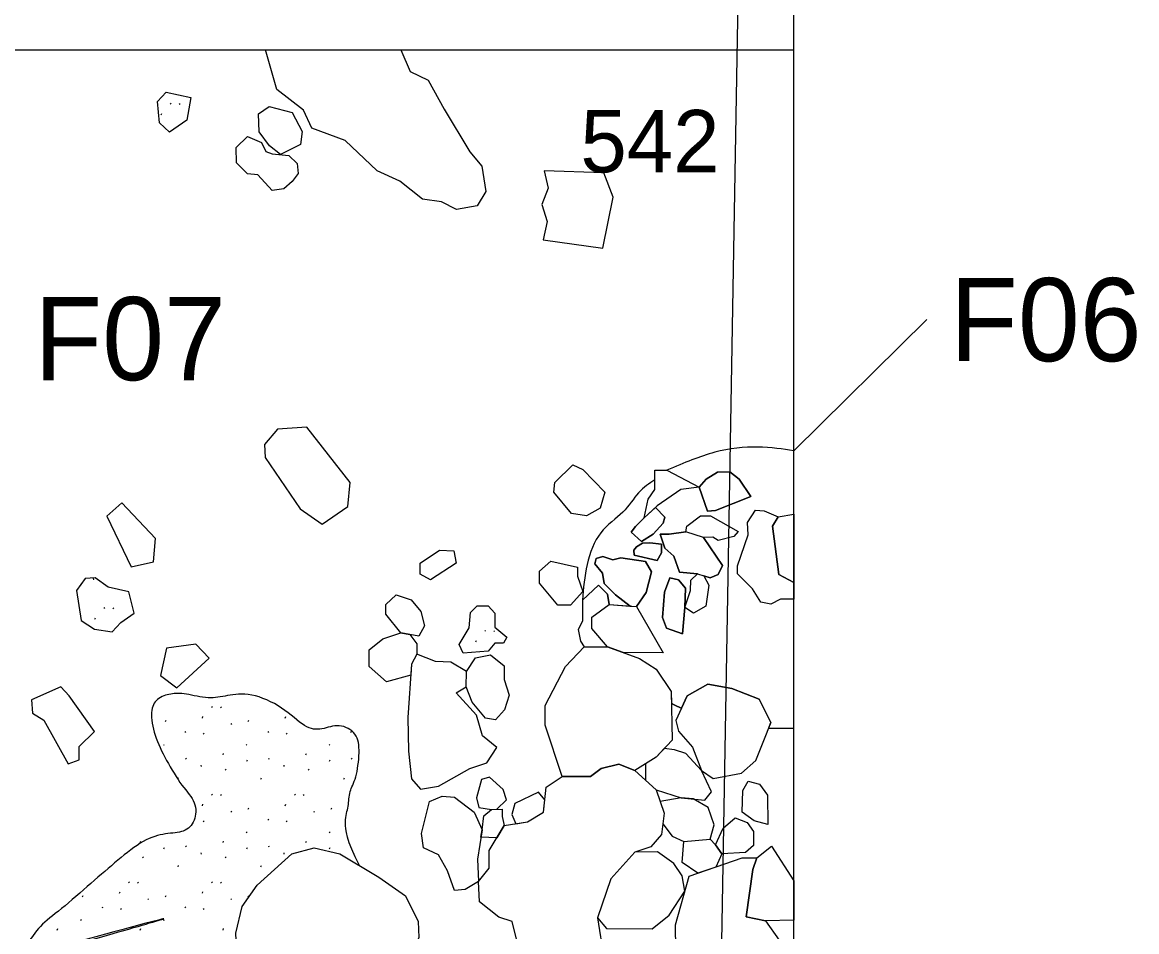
# Model space of a CAD drawing. Extents: x -204 to -1, y -285 to 3.
# Drawn here: x -165.71 to -160.35, y -266.24 to -261.87 of the extents above; entities that cross this region are included whole.
import ezdxf

# ---------------------------------------------------------------- set-up
doc = ezdxf.new("R2010")
doc.units = 0
for name, color, linetype in [('Brick', 7, 'Continuous'), ('building location', 7, 'Continuous'), ('Feature Labels', 7, 'Continuous'), ('Limestone', 7, 'Continuous'), ('Mortar', 7, 'Continuous'), ('Postholes', 7, 'Continuous'), ('Quadrat Boundaries', 7, 'Continuous'), ('Quadrat Labels', 7, 'Continuous'), ('Stone', 7, 'Continuous')]:
    doc.layers.add(name, color=color, linetype=linetype)

msp = doc.modelspace()

# ---------------------------------------------------------------- linework, layer by layer
at = {"layer": 'Brick'}
for points in [[(-163.2013, -262.583), (-163.1818, -262.666), (-163.2111, -262.7442), (-163.1867, -262.8273), (-163.2062, -262.9152), (-162.918, -262.9543), (-162.8692, -262.71), (-162.9132, -262.5927)], [(-162.4544, -264.1051), (-162.4152, -264.2212), (-162.3761, -264.2175), (-162.2065, -264.1504), (-162.2624, -264.0665), (-162.3071, -264.0311), (-162.3668, -264.0329), (-162.4208, -264.0665)], [(-165.232, -264.1807), (-165.3052, -264.2442), (-165.188, -264.4885), (-165.0806, -264.4641), (-165.0708, -264.3517)], [(-162.7562, -264.3927), (-162.7692, -264.4076), (-162.7674, -264.4318), (-162.6574, -264.4579), (-162.6369, -264.4207), (-162.6369, -264.3797), (-162.6928, -264.3722), (-162.7282, -264.3741)], [(-162.5345, -264.8103), (-162.5233, -264.6835), (-162.5214, -264.5903), (-162.5549, -264.5511), (-162.5959, -264.5418), (-162.622, -264.6108), (-162.6313, -264.732), (-162.6127, -264.7842)], [(-162.4227, -264.6779), (-162.4823, -264.7115), (-162.5233, -264.6835), (-162.4972, -264.6015), (-162.4953, -264.553), (-162.4636, -264.5213), (-162.4329, -264.5316), (-162.4078, -264.5772)], [(-164.812, -264.9283), (-164.8755, -264.8599), (-165.0171, -264.8794), (-165.0464, -265.0113), (-164.9683, -265.07)], [(-165.525, -265.0651), (-165.6666, -265.1286), (-165.6618, -265.1921), (-165.608, -265.2263), (-165.4908, -265.4364), (-165.4371, -265.4169), (-165.4371, -265.3533), (-165.3638, -265.2801), (-165.4859, -265.109)], [(-162, -266.1889), (-162.1358, -266.1918), (-162.2289, -266.1731), (-162.1963, -265.9449), (-162.1777, -265.889), (-162.1073, -265.8322), (-162, -266)]]:
    msp.add_lwpolyline(points, close=True, dxfattribs=at)
at = {"layer": 'building location'}
msp.add_lwpolyline([(-176.4128, -257.5377), (-162.1994, -257.7858), (-162.3867, -268.5131), (-176.6, -268.265)], close=True, dxfattribs=at)
at = {"layer": 'Feature Labels'}
msp.add_line((-161.3596, -263.2988), (-162, -263.9304), dxfattribs=at)
at = {"layer": 'Limestone'}
for points in [[(-164.3416, -263.8158), (-164.4837, -263.8267), (-164.5456, -263.8996), (-164.542, -263.9616), (-164.3744, -264.2095), (-164.2687, -264.2824), (-164.1448, -264.1986), (-164.1338, -264.0819)], [(-162.9312, -264.2059), (-162.9968, -264.2423), (-163.0697, -264.2314), (-163.1535, -264.1293), (-163.1498, -264.0819), (-163.0624, -263.9981), (-163.015, -264.0199), (-162.9093, -264.1293)], [(-162, -264.564), (-162.0721, -264.5257), (-162.1016, -264.2925), (-162.0751, -264.2482), (-162, -264.235)], [(-163.6234, -264.4705), (-163.7476, -264.5514), (-163.7973, -264.5234), (-163.7973, -264.4705), (-163.7041, -264.4084), (-163.6358, -264.4115)], [(-163.015, -264.6069), (-163.0733, -264.6726), (-163.1353, -264.6726), (-163.2227, -264.5668), (-163.2227, -264.5085), (-163.1681, -264.4611), (-163.0405, -264.4903), (-163.0405, -264.534)], [(-163.8036, -264.8218), (-163.8906, -264.8063), (-163.962, -264.7161), (-163.962, -264.6695), (-163.9123, -264.6229), (-163.8408, -264.6477), (-163.7942, -264.7037), (-163.7756, -264.7721)], [(-162.6287, -264.9023), (-162.8198, -264.9014), (-162.8967, -264.8737), (-162.9713, -264.7856), (-162.9713, -264.7309), (-162.8875, -264.6689), (-162.7563, -264.6799)], [(-163.8126, -264.9093), (-163.8391, -264.9565), (-163.8428, -265.0095), (-163.9589, -265.0425), (-164.0428, -264.9679), (-164.0428, -264.8871), (-163.9775, -264.8342), (-163.8906, -264.8063), (-163.8471, -264.814), (-163.8129, -264.8591)], [(-163.5766, -265.0657), (-163.5736, -264.9919), (-163.5306, -264.9268), (-163.4589, -264.9111), (-163.3938, -264.9649), (-163.3938, -265.03), (-163.3692, -265.1063), (-163.3916, -265.1758), (-163.4342, -265.2252), (-163.4835, -265.2162), (-163.5463, -265.1399)], [(-162.6232, -265.3633), (-162.6616, -265.4039), (-162.7129, -265.436), (-162.7129, -265.5151), (-162.6616, -265.5621), (-162.5417, -265.5998), (-162.4274, -265.611), (-162.396, -265.5707), (-162.4436, -265.468), (-162.5193, -265.3867), (-162.5731, -265.3688)], [(-163.4544, -265.6559), (-163.4286, -265.6548), (-163.3826, -265.6088), (-163.3983, -265.5594), (-163.4633, -265.5011), (-163.5015, -265.5123), (-163.5261, -265.5998), (-163.5149, -265.6469)], [(-162.1247, -265.7277), (-162.1897, -265.7098), (-162.248, -265.6694), (-162.2457, -265.5639), (-162.2188, -265.5191), (-162.165, -265.5348), (-162.1269, -265.5864)], [(-163.337, -265.7246), (-163.2814, -265.7161), (-163.2045, -265.669), (-163.198, -265.6092), (-163.2279, -265.5729), (-163.3423, -265.6267), (-163.3557, -265.6806)], [(-162.5417, -265.5998), (-162.6424, -265.6177), (-162.6232, -265.6733), (-162.6296, -265.7246), (-162.5843, -265.7838), (-162.5283, -265.8107), (-162.4027, -265.7995), (-162.3825, -265.7299), (-162.4117, -265.6469), (-162.4846, -265.6054)], [(-163.3925, -265.7332), (-163.4288, -265.793), (-163.5046, -265.7894), (-163.4994, -265.7545), (-163.4903, -265.6873), (-163.4544, -265.6559), (-163.4028, -265.6537), (-163.4028, -265.6896)], [(-162.3466, -265.869), (-162.3758, -265.8264), (-162.3399, -265.7456), (-162.2816, -265.6963), (-162.2233, -265.7187), (-162.1942, -265.7613), (-162.1942, -265.8287), (-162.2323, -265.8623)], [(-162.4612, -265.9628), (-162.5373, -265.9117), (-162.5283, -265.8107), (-162.4027, -265.7995), (-162.3758, -265.8264), (-162.3466, -265.869), (-162.3756, -265.9332)], [(-162.5234, -266.0482), (-162.5373, -265.9745), (-162.5776, -265.9161), (-162.6561, -265.8601), (-162.7642, -265.8614), (-162.8796, -265.9897), (-162.9437, -266.1779), (-162.9005, -266.228), (-162.6808, -266.2302), (-162.6, -266.1652)]]:
    msp.add_lwpolyline(points, close=True, dxfattribs=at)
at = {"layer": 'Mortar'}
for p, q in [((-164.9993, -262.2576), (-164.9963, -262.2621)), ((-165.0435, -262.3131), (-165.0405, -262.3064)), ((-164.9566, -262.2593), (-164.9536, -262.2638)), ((-165.3696, -264.5448), (-165.3689, -264.5515)), ((-165.3185, -264.6845), (-165.3155, -264.689)), ((-165.2758, -264.6862), (-165.2728, -264.6907)), ((-165.3627, -264.74), (-165.3597, -264.7333)), ((-163.4855, -264.794), (-163.4825, -264.7985)), ((-163.4428, -264.7957), (-163.4398, -264.8002)), ((-163.5297, -264.8495), (-163.5267, -264.8428)), ((-164.8008, -265.1605), (-164.7978, -265.165)), ((-164.7581, -265.1622), (-164.7551, -265.1667)), ((-165.0226, -265.2333), (-165.0196, -265.2265)), ((-164.845, -265.216), (-164.842, -265.2093)), ((-164.7079, -265.242), (-164.7049, -265.2465)), ((-164.624, -265.2333), (-164.621, -265.2265)), ((-164.4464, -265.216), (-164.4434, -265.2093)), ((-164.9289, -265.2812), (-164.9259, -265.2857)), ((-164.8404, -265.2893), (-164.8374, -265.2938)), ((-164.5303, -265.2812), (-164.5274, -265.2857)), ((-164.4418, -265.2893), (-164.4388, -265.2938)), ((-164.1318, -265.2812), (-164.1288, -265.2857)), ((-165.0325, -265.3425), (-165.0295, -265.347)), ((-164.634, -265.3425), (-164.631, -265.347)), ((-164.2354, -265.3425), (-164.2324, -265.347)), ((-164.9261, -265.4091), (-164.9231, -265.4136)), ((-164.7454, -265.3929), (-164.7424, -265.3861)), ((-164.6315, -265.4236), (-164.6285, -265.4168)), ((-164.5275, -265.4091), (-164.5245, -265.4136)), ((-164.3468, -265.3929), (-164.3438, -265.3861)), ((-164.2329, -265.4236), (-164.2299, -265.4168)), ((-164.129, -265.4091), (-164.126, -265.4136)), ((-164.8519, -265.4424), (-164.8512, -265.4491)), ((-164.7345, -265.4623), (-164.7315, -265.4668)), ((-164.4534, -265.4424), (-164.4526, -265.4491)), ((-164.3359, -265.4623), (-164.3329, -265.4668)), ((-164.9619, -265.5105), (-164.9589, -265.5037)), ((-164.5633, -265.5105), (-164.5603, -265.5037)), ((-164.1647, -265.5105), (-164.1617, -265.5037)), ((-164.8008, -265.5821), (-164.7978, -265.5866)), ((-164.4022, -265.5821), (-164.3992, -265.5866)), ((-164.845, -265.6376), (-164.842, -265.6309)), ((-164.7581, -265.5838), (-164.7551, -265.5883)), ((-164.4464, -265.6376), (-164.4434, -265.6309)), ((-164.3595, -265.5838), (-164.3566, -265.5883)), ((-164.7079, -265.6636), (-164.7049, -265.6681)), ((-164.624, -265.6548), (-164.621, -265.6481)), ((-164.3093, -265.6636), (-164.3063, -265.6681)), ((-164.2254, -265.6548), (-164.2224, -265.6481)), ((-164.8404, -265.7109), (-164.8374, -265.7154)), ((-164.5303, -265.7028), (-164.5274, -265.7073)), ((-164.4418, -265.7109), (-164.4388, -265.7154)), ((-165.0296, -265.7686), (-165.0295, -265.7686)), ((-164.634, -265.7641), (-164.631, -265.7686)), ((-164.2354, -265.7641), (-164.2324, -265.7686)), ((-165.144, -265.8144), (-165.141, -265.8077)), ((-165.0301, -265.8452), (-165.0271, -265.8384)), ((-164.9261, -265.8306), (-164.9231, -265.8351)), ((-164.7454, -265.8144), (-164.7424, -265.8077)), ((-164.6315, -265.8452), (-164.6285, -265.8384)), ((-164.5275, -265.8306), (-164.5245, -265.8351)), ((-164.3468, -265.8144), (-164.3438, -265.8077)), ((-164.2329, -265.8452), (-164.2299, -265.8384)), ((-165.1331, -265.8838), (-165.1301, -265.8883)), ((-164.8519, -265.864), (-164.8512, -265.8707)), ((-164.7345, -265.8838), (-164.7315, -265.8883)), ((-164.4534, -265.864), (-164.4526, -265.8707)), ((-164.9619, -265.9321), (-164.9589, -265.9253)), ((-164.5633, -265.9321), (-164.5603, -265.9253)), ((-165.1994, -266.0036), (-165.1964, -266.0081)), ((-165.1567, -266.0054), (-165.1537, -266.0099)), ((-164.8008, -266.0036), (-164.7978, -266.0081)), ((-164.7581, -266.0054), (-164.7551, -266.0099)), ((-165.2436, -266.0592), (-165.2406, -266.0524)), ((-164.845, -266.0592), (-164.842, -266.0524)), ((-165.4212, -266.0764), (-165.4182, -266.0697)), ((-165.1065, -266.0852), (-165.1035, -266.0897)), ((-165.0226, -266.0764), (-165.0196, -266.0697)), ((-164.7079, -266.0852), (-164.7049, -266.0897)), ((-164.624, -266.0764), (-164.621, -266.0697)), ((-165.3275, -266.1244), (-165.3245, -266.1289)), ((-165.239, -266.1325), (-165.236, -266.137)), ((-164.9289, -266.1244), (-164.9259, -266.1289)), ((-164.8404, -266.1325), (-164.8374, -266.137)), ((-165.4311, -266.1857), (-165.4281, -266.1902)), ((-165.0325, -266.1857), (-165.0295, -266.1902)), ((-165.5426, -266.236), (-165.5396, -266.2293)), ((-165.144, -266.236), (-165.141, -266.2293)), ((-164.7454, -266.236), (-164.7424, -266.2293))]:
    msp.add_line(p, q, dxfattribs=at)
for points in [[(-164.9004, -262.23), (-164.9197, -262.3393), (-165.0032, -262.3971), (-165.0514, -262.3521), (-165.061, -262.2493), (-165.0193, -262.2043)], [(-165.1735, -264.7112), (-165.1992, -264.6084), (-165.2988, -264.5859), (-165.3598, -264.5409), (-165.408, -264.5441), (-165.4498, -264.6019), (-165.4273, -264.7466), (-165.363, -264.7884), (-165.2795, -264.8012), (-165.2377, -264.7562)], [(-163.3809, -264.8269), (-163.3969, -264.8559), (-163.4387, -264.8559), (-163.4708, -264.8944), (-163.5897, -264.9041), (-163.6089, -264.8623), (-163.5608, -264.7819), (-163.5543, -264.708), (-163.5222, -264.6759), (-163.4708, -264.6759), (-163.4387, -264.7112), (-163.4387, -264.7787)]]:
    msp.add_lwpolyline(points, close=True, dxfattribs=at)
msp.add_open_spline([(-164.0892, -265.9256), (-164.1517, -265.8041), (-164.1636, -265.703), (-164.1398, -265.6436), (-164.1398, -265.5662), (-164.1041, -265.5127), (-164.0863, -265.3759), (-164.0982, -265.2867), (-164.1874, -265.2391), (-164.2706, -265.2748), (-164.3479, -265.2689), (-164.4549, -265.1618), (-164.6154, -265.0905), (-164.7283, -265.1083), (-164.8116, -265.1261), (-164.9305, -265.0964), (-164.9958, -265.0964), (-165.0672, -265.1202), (-165.0969, -265.1797), (-165.0791, -265.2986), (-165.0196, -265.4176), (-164.9423, -265.5484), (-164.871, -265.6198), (-164.877, -265.7149), (-164.9305, -265.7685), (-165.0196, -265.7685), (-165.1266, -265.7982), (-165.2515, -265.8993), (-165.3763, -266.0064), (-165.5309, -266.1432), (-165.6319, -266.2145), (-165.6854, -266.3097), (-165.7924, -266.3989), (-165.9232, -266.5238), (-166.0005, -266.5892), (-166.06, -266.5892), (-166.1551, -266.6071), (-166.2324, -266.6784), (-166.3156, -266.7022), (-166.3631, -266.6665), (-166.4334, -266.5584), (-164.0892, -265.9256), (-166.4334, -266.5584)], degree=3, dxfattribs=at)
at = {"layer": 'Postholes'}
for p, q in [((-162, -264.235), (-162, -263.9304)), ((-162.6101, -264.0233), (-162.4544, -264.1051)), ((-162.0751, -264.2482), (-162, -264.235)), ((-162.8875, -264.6689), (-162.7866, -264.6773)), ((-162, -265.2651), (-162, -264.6437))]:
    msp.add_line(p, q, dxfattribs=at)
for points in [[(-162.7191, -264.2531), (-162.6996, -264.1635), (-162.6685, -264.1168), (-162.6685, -264.07)], [(-162.4544, -264.1051), (-162.4208, -264.0665), (-162.3668, -264.0329), (-162.3071, -264.0311), (-162.2624, -264.0665), (-162.2065, -264.1504), (-162.3761, -264.2175), (-162.4152, -264.2212), (-162.4544, -264.1051)], [(-162.4544, -264.1051), (-162.5439, -264.1168), (-162.6568, -264.1946), (-162.6651, -264.2024)], [(-162.6651, -264.2024), (-162.6202, -264.2492), (-162.6276, -264.279), (-162.6761, -264.3312), (-162.732, -264.3666), (-162.7823, -264.3219), (-162.7618, -264.2939), (-162.7191, -264.2531)], [(-162, -264.6437), (-162.0633, -264.6437), (-162.1105, -264.6673), (-162.1577, -264.6585), (-162.199, -264.5935), (-162.2698, -264.5227), (-162.2698, -264.4843), (-162.2196, -264.3338), (-162.2226, -264.2748), (-162.1842, -264.2158), (-162.1429, -264.2187), (-162.0751, -264.2482)], [(-162.5195, -264.32), (-162.514, -264.292), (-162.4487, -264.2436), (-162.4003, -264.2436), (-162.268, -264.3181), (-162.2885, -264.3424), (-162.363, -264.361), (-162.3891, -264.3461), (-162.4338, -264.348)], [(-162.4636, -264.5213), (-162.5494, -264.5139), (-162.5773, -264.4374), (-162.6202, -264.3983), (-162.6425, -264.3312), (-162.5997, -264.3312), (-162.5195, -264.32)], [(-162.4338, -264.348), (-162.3425, -264.4822), (-162.363, -264.525), (-162.4022, -264.5418), (-162.4329, -264.5316)], [(-162.7282, -264.3741), (-162.6928, -264.3722), (-162.6369, -264.3797), (-162.6369, -264.4207), (-162.6574, -264.4579), (-162.7674, -264.4318), (-162.7692, -264.4076), (-162.7562, -264.3927), (-162.7282, -264.3741)], [(-162.7866, -264.6773), (-162.8568, -264.6238), (-162.9127, -264.5679), (-162.9201, -264.5195), (-162.9574, -264.4747), (-162.95, -264.4486), (-162.9183, -264.4393), (-162.8698, -264.4542), (-162.8326, -264.4449), (-162.7133, -264.4635), (-162.6835, -264.512), (-162.7096, -264.6127), (-162.7563, -264.6799)], [(-162.5233, -264.6835), (-162.5345, -264.8103), (-162.6127, -264.7842), (-162.6313, -264.732), (-162.622, -264.6108), (-162.5959, -264.5418), (-162.5549, -264.5511), (-162.5214, -264.5903), (-162.5233, -264.6835)], [(-162.5233, -264.6835), (-162.4972, -264.6015), (-162.4953, -264.553), (-162.4636, -264.5213)], [(-162.4329, -264.5316), (-162.4078, -264.5772), (-162.4227, -264.6779)], [(-163.017, -264.6481), (-162.9388, -264.5772), (-162.8959, -264.6201), (-162.8875, -264.6689)], [(-162.7563, -264.6799), (-162.6287, -264.9023), (-162.8198, -264.9014)], [(-162.4227, -264.6779), (-162.4823, -264.7115), (-162.5233, -264.6835)], [(-162.8198, -264.9014), (-162.7428, -264.9292), (-162.6616, -264.9806), (-162.589, -265.0875), (-162.5879, -265.1455)], [(-162.5398, -265.1687), (-162.512, -265.1088), (-162.4137, -265.0533), (-162.2983, -265.0746), (-162.1658, -265.1259), (-162.1103, -265.2371), (-162.1209, -265.2649)]]:
    msp.add_lwpolyline(points, dxfattribs=at)
for points, degree in [([(-162, -263.9304), (-162.0516, -263.9222), (-162.1674, -263.9036), (-162.3791, -263.9256), (-162.5246, -263.9872), (-162.6101, -264.0233)], 3), ([(-162.6685, -264.07), (-162.694, -264.0866), (-162.7518, -264.1241), (-162.8104, -264.2296), (-162.9401, -264.3105), (-163.0011, -264.4755), (-163.0118, -264.5915), (-163.017, -264.6481)], 3), ([(-162.5879, -265.1455), (-162.5719, -265.1533), (-162.5558, -265.161), (-162.5398, -265.1687)], 2), ([(-162.1209, -265.2649), (-162.0806, -265.265), (-162.0403, -265.265), (-162, -265.2651)], 2)]:
    msp.add_open_spline(points, degree=degree, dxfattribs=at)
at = {"layer": 'Quadrat Boundaries'}
for p, q in [((-162, -262), (-162, -257)), ((-170, -262), (-162, -262)), ((-162, -270), (-162, -262))]:
    msp.add_line(p, q, dxfattribs=at)
at = {"layer": 'Stone'}
msp.add_line((-163.0078, -264.8737), (-162.8967, -264.8737), dxfattribs=at)
for points in [[(-163.8906, -262), (-163.8452, -262.1052), (-163.7588, -262.1461), (-163.6815, -262.287), (-163.5588, -262.4916), (-163.4998, -262.5598), (-163.4816, -262.6826), (-163.5225, -262.7508), (-163.6225, -262.769), (-163.6952, -262.7326), (-163.7861, -262.7189), (-163.8951, -262.6326), (-164.0042, -262.5825), (-164.1587, -262.4371), (-164.3178, -262.3779), (-164.3587, -262.2916), (-164.4859, -262.1915), (-164.5405, -262)], [(-164.3731, -262.457), (-164.4691, -262.5045), (-164.5218, -262.4632), (-164.5713, -262.395), (-164.5754, -262.3083), (-164.5238, -262.2732), (-164.4123, -262.3021), (-164.3649, -262.393)], [(-164.3896, -262.5479), (-164.3834, -262.5954), (-164.4123, -262.6346), (-164.4536, -262.6697), (-164.5094, -262.678), (-164.5775, -262.6016), (-164.627, -262.5975), (-164.6807, -262.5438), (-164.6828, -262.4715), (-164.627, -262.4178), (-164.561, -262.4467), (-164.5403, -262.4901), (-164.5094, -262.5004), (-164.4288, -262.5086)], [(-162.4544, -264.1051), (-162.5439, -264.1168), (-162.6568, -264.1946), (-162.7191, -264.2531), (-162.6996, -264.1635), (-162.6685, -264.1168), (-162.6685, -264.0233), (-162.6101, -264.0233)], [(-162.6202, -264.2492), (-162.6651, -264.2024), (-162.7191, -264.2531), (-162.7618, -264.2939), (-162.7823, -264.3219), (-162.732, -264.3666), (-162.6761, -264.3312), (-162.6276, -264.279)], [(-162.0751, -264.2482), (-162.1016, -264.2925), (-162.0721, -264.5257), (-162, -264.564), (-162, -264.6437), (-162.0633, -264.6437), (-162.1105, -264.6673), (-162.1577, -264.6585), (-162.199, -264.5935), (-162.2698, -264.5227), (-162.2698, -264.4843), (-162.2196, -264.3338), (-162.2226, -264.2748), (-162.1842, -264.2158), (-162.1429, -264.2187)], [(-162.4338, -264.348), (-162.5195, -264.32), (-162.514, -264.292), (-162.4487, -264.2436), (-162.4003, -264.2436), (-162.268, -264.3181), (-162.2885, -264.3424), (-162.363, -264.361), (-162.3891, -264.3461)], [(-162.6425, -264.3312), (-162.6202, -264.3983), (-162.5773, -264.4374), (-162.5494, -264.5139), (-162.4636, -264.5213), (-162.4022, -264.5418), (-162.363, -264.525), (-162.3425, -264.4822), (-162.4338, -264.348), (-162.5195, -264.32), (-162.5997, -264.3312)], [(-162.9183, -264.4393), (-162.95, -264.4486), (-162.9574, -264.4747), (-162.9201, -264.5195), (-162.9127, -264.5679), (-162.8568, -264.6238), (-162.7866, -264.6773), (-162.7563, -264.6799), (-162.7096, -264.6127), (-162.6835, -264.512), (-162.7133, -264.4635), (-162.8326, -264.4449), (-162.8698, -264.4542)], [(-162.6616, -264.9806), (-162.589, -265.0875), (-162.5847, -265.3227), (-162.6616, -265.4039), (-162.7642, -265.468), (-162.8411, -265.4381), (-162.9266, -265.4595), (-162.9779, -265.498), (-163.1147, -265.498), (-163.1959, -265.25), (-163.1959, -265.1559), (-163.0976, -264.9677), (-163.0078, -264.8737), (-162.8967, -264.8737), (-162.7428, -264.9292)], [(-163.8126, -264.9093), (-163.8391, -264.9565), (-163.8568, -265.2133), (-163.8539, -265.3756), (-163.8391, -265.5084), (-163.7949, -265.5586), (-163.7093, -265.5438), (-163.5589, -265.4582), (-163.4763, -265.4317), (-163.4291, -265.3579), (-163.4969, -265.3018), (-163.5264, -265.2015), (-163.6238, -265.0952), (-163.5766, -265.0657), (-163.5736, -264.9919), (-163.6503, -264.9477), (-163.7241, -264.9447)], [(-162.4137, -265.0533), (-162.512, -265.1088), (-162.5676, -265.2286), (-162.5548, -265.2799), (-162.4864, -265.3569), (-162.4436, -265.468), (-162.3881, -265.5065), (-162.2513, -265.4809), (-162.1829, -265.421), (-162.1316, -265.2927), (-162.1103, -265.2371), (-162.1658, -265.1259), (-162.2983, -265.0746)], [(-163.5165, -266.0026), (-163.5806, -266.041), (-163.6319, -266.0453), (-163.6661, -265.9512), (-163.7088, -265.8743), (-163.7815, -265.8401), (-163.79, -265.7716), (-163.7516, -265.6177), (-163.6917, -265.592), (-163.6319, -265.5963), (-163.5378, -265.669), (-163.4994, -265.7545), (-163.5207, -265.8957)], [(-163.8565, -266.4063), (-163.9995, -266.4858), (-164.1149, -266.6525), (-164.1312, -266.6907), (-164.2773, -266.721), (-164.4525, -266.7252), (-164.5081, -266.7167), (-164.585, -266.6825), (-164.6748, -266.4473), (-164.6833, -266.2506), (-164.6534, -266.1223), (-164.5807, -266.0197), (-164.4141, -265.87), (-164.3072, -265.8401), (-164.1832, -265.87), (-163.9952, -265.9812), (-163.867, -266.071), (-163.8071, -266.195), (-163.8028, -266.272)], [(-162.4384, -267.2818), (-162.499, -267.3144), (-162.6293, -267.2259), (-162.6107, -267.1187), (-162.5967, -266.6762), (-162.5642, -266.5737), (-162.5688, -266.2104), (-162.5036, -265.9775), (-162.2475, -265.889), (-162.1777, -265.889), (-162.1963, -265.9449), (-162.2289, -266.1731), (-162.1358, -266.1918), (-162.0706, -266.2849), (-162.1032, -266.3874), (-162.2196, -266.6716), (-162.2289, -266.788)]]:
    msp.add_lwpolyline(points, close=True, dxfattribs=at)
for points in [[(-162.8875, -264.6689), (-162.8959, -264.6201), (-162.9388, -264.5772), (-163.017, -264.6481), (-163.017, -264.7506), (-163.0375, -264.7897), (-163.0263, -264.8457), (-163.0078, -264.8737)], [(-162.8967, -264.8737), (-162.9713, -264.7856), (-162.9713, -264.7309), (-162.8875, -264.6689)], [(-163.3241, -266.319), (-163.354, -266.195), (-163.4182, -266.1736), (-163.5122, -266.1009), (-163.5165, -266.0026), (-163.4652, -265.9384), (-163.4652, -265.8529), (-163.3925, -265.7332), (-163.2814, -265.7161), (-163.2045, -265.669), (-163.1916, -265.5493), (-163.1147, -265.498), (-162.9779, -265.498), (-162.9266, -265.4595), (-162.8411, -265.4381), (-162.7642, -265.468), (-162.6616, -265.5621), (-162.6232, -265.6733), (-162.636, -265.7759), (-162.6873, -265.8358), (-162.7642, -265.8614), (-162.8796, -265.9897), (-162.9437, -266.1779), (-162.9138, -266.3703)]]:
    msp.add_lwpolyline(points, dxfattribs=at)

# ---------------------------------------------------------------- texts
at = {"layer": 'Feature Labels'}
for s, p in [('F06', (-161.2484, -263.4988)), ('F07', (-165.6536, -263.5903))]:
    msp.add_text(s, height=0.4, dxfattribs=at).set_placement(p)
at = {"layer": 'Quadrat Labels'}
msp.add_text('542', height=0.3, dxfattribs=at).set_placement((-163.0264, -262.5902))

doc.saveas('drawing.dxf')
